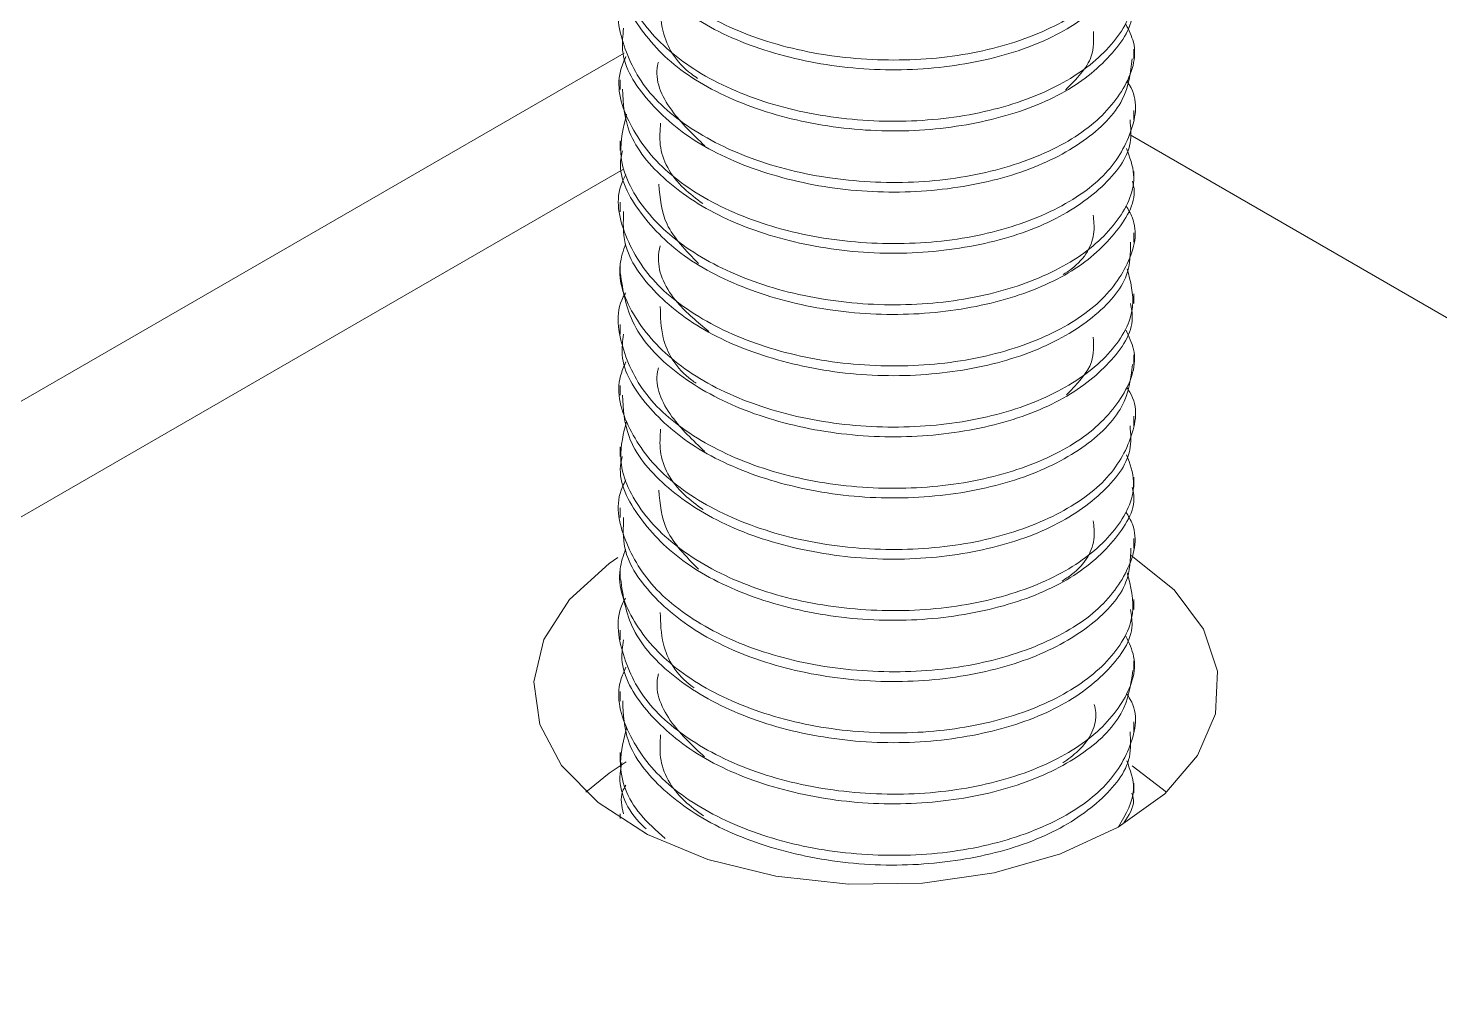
# Model space of a CAD drawing. Extents: x -976302 to -776254, y 5665 to 231437.
# Drawn here: x -787196.3 to -787030.3, y 82196.7 to 82309.3 of the extents above; entities that cross this region are included whole.
import ezdxf

# ---------------------------------------------------------------- set-up
doc = ezdxf.new("R2010")
doc.units = 0
doc.header["$LTSCALE"] = 1000
doc.header["$MEASUREMENT"] = 0

msp = doc.modelspace()

# ---------------------------------------------------------------- linework, layer by layer
at = {"linetype": 'Continuous', "lineweight": 15}
for p, q in [((-787126.25, 82306.42), (-787362.26, 82170.18)), ((-787126.25, 82306.42), (-787362.26, 82170.18)), ((-787066.33, 82305.73), (-787066.33, 82306.88)), ((-787066.33, 82305.73), (-787066.33, 82306.88)), ((-787126.72, 82303.28), (-787126.72, 82302.14)), ((-787126.72, 82303.28), (-787126.72, 82302.14)), ((-787066.33, 82298.55), (-787066.33, 82299.68)), ((-787066.33, 82298.55), (-787066.33, 82299.68)), ((-786957.83, 82233.92), (-787066.75, 82296.8)), ((-786957.83, 82233.92), (-787066.75, 82296.8)), ((-787126.72, 82296.09), (-787126.72, 82294.95)), ((-787126.72, 82296.09), (-787126.72, 82294.95)), ((-787126.3, 82292.78), (-787342.13, 82168.18)), ((-787126.3, 82292.78), (-787342.13, 82168.18)), ((-787066.33, 82291.35), (-787066.33, 82292.5)), ((-787066.33, 82291.35), (-787066.33, 82292.5)), ((-787126.72, 82288.9), (-787126.72, 82287.76)), ((-787126.72, 82288.9), (-787126.72, 82287.76)), ((-787066.33, 82284.17), (-787066.33, 82285.3)), ((-787066.33, 82284.17), (-787066.33, 82285.3)), ((-787126.72, 82281.71), (-787126.72, 82280.57)), ((-787126.72, 82281.71), (-787126.72, 82280.57)), ((-787066.33, 82276.98), (-787066.33, 82278.11)), ((-787066.33, 82276.98), (-787066.33, 82278.11)), ((-787126.72, 82274.52), (-787126.72, 82273.38)), ((-787126.72, 82274.52), (-787126.72, 82273.38)), ((-787066.33, 82269.78), (-787066.33, 82270.93)), ((-787066.33, 82269.78), (-787066.33, 82270.93)), ((-787126.72, 82267.33), (-787126.72, 82266.19)), ((-787126.72, 82267.33), (-787126.72, 82266.19)), ((-787066.33, 82262.6), (-787066.33, 82263.73)), ((-787066.33, 82262.6), (-787066.33, 82263.73)), ((-787126.72, 82260.14), (-787126.72, 82259)), ((-787126.72, 82260.14), (-787126.72, 82259)), ((-787066.33, 82255.4), (-787066.33, 82256.54)), ((-787066.33, 82255.4), (-787066.33, 82256.54)), ((-787126.72, 82252.94), (-787126.72, 82251.81)), ((-787126.72, 82252.94), (-787126.72, 82251.81)), ((-787066.33, 82248.21), (-787066.33, 82249.35)), ((-787066.33, 82248.21), (-787066.33, 82249.35)), ((-787126.72, 82245.76), (-787126.72, 82244.61)), ((-787126.72, 82245.76), (-787126.72, 82244.61)), ((-787066.33, 82241.02), (-787066.33, 82242.16)), ((-787066.33, 82241.02), (-787066.33, 82242.16)), ((-787126.72, 82238.56), (-787126.72, 82237.43)), ((-787126.72, 82238.56), (-787126.72, 82237.43)), ((-787066.33, 82233.83), (-787066.33, 82234.97)), ((-787066.33, 82233.83), (-787066.33, 82234.97)), ((-787126.72, 82231.37), (-787126.72, 82230.23)), ((-787126.72, 82231.37), (-787126.72, 82230.23)), ((-787066.33, 82226.64), (-787066.33, 82227.78)), ((-787066.33, 82226.64), (-787066.33, 82227.78)), ((-787126.72, 82224.18), (-787126.72, 82223.04)), ((-787126.72, 82224.18), (-787126.72, 82223.04)), ((-787062.48, 82219.54), (-787066.51, 82222.64)), ((-787062.48, 82219.54), (-787066.51, 82222.64)), ((-787066.33, 82219.45), (-787066.33, 82220.59)), ((-787066.33, 82219.45), (-787066.33, 82220.59)), ((-787126.72, 82216.99), (-787126.72, 82216.44)), ((-787126.72, 82216.99), (-787126.72, 82216.44))]:
    msp.add_line(p, q, dxfattribs=at)
at = {"linetype": 'Continuous', "lineweight": 15, "flags": 128}
for points in [[(-787068.14, 82215.43), (-787074.93, 82212.28), (-787082.72, 82210.05), (-787091.17, 82208.84), (-787099.87, 82208.7), (-787108.42, 82209.65), (-787116.42, 82211.63), (-787123.49, 82214.56), (-787129.3, 82218.31), (-787133.59, 82222.68), (-787136.14, 82227.48), (-787136.85, 82232.49), (-787135.68, 82237.47), (-787132.67, 82242.19), (-787127.99, 82246.42), (-787126.97, 82247.13)], [(-787068.14, 82215.43), (-787074.93, 82212.28), (-787082.72, 82210.05), (-787091.17, 82208.84), (-787099.87, 82208.7), (-787108.42, 82209.65), (-787116.42, 82211.63), (-787123.49, 82214.56), (-787129.3, 82218.31), (-787133.59, 82222.68), (-787136.14, 82227.48), (-787136.85, 82232.49), (-787135.68, 82237.47), (-787132.67, 82242.19), (-787127.99, 82246.42), (-787126.97, 82247.13)], [(-787066.61, 82247.37), (-787061.56, 82243.3), (-787058.12, 82238.69), (-787056.48, 82233.75), (-787056.72, 82228.73), (-787058.82, 82223.85), (-787062.69, 82219.35), (-787068.14, 82215.43)], [(-787066.61, 82247.37), (-787061.56, 82243.3), (-787058.12, 82238.69), (-787056.48, 82233.75), (-787056.72, 82228.73), (-787058.82, 82223.85), (-787062.69, 82219.35), (-787068.14, 82215.43)], [(-787126, 82223.09), (-787127.99, 82221.77), (-787130.74, 82219.54)], [(-787126, 82223.09), (-787127.99, 82221.77), (-787130.74, 82219.54)]]:
    msp.add_lwpolyline(points, dxfattribs=at)
at = {"linetype": 'Continuous', "lineweight": 15}
for points, knots in [([(-787126.03, 82328.01), (-787126.21, 82327.67), (-787127.4, 82325.34), (-787126.35, 82320.64), (-787122.65, 82314.78), (-787115.69, 82309.95), (-787106.65, 82306.64), (-787096.45, 82305.31), (-787086.25, 82305.9), (-787077.24, 82308.46), (-787070.33, 82312.53), (-787066.65, 82317.64), (-787065.67, 82321.9), (-787066.98, 82324.04), (-787067.23, 82324.45)], [0, 0, 0, 0, 0.016334, 0.112413, 0.208502, 0.304584, 0.40066, 0.496761, 0.592839, 0.688942, 0.785018, 0.881106, 0.977192, 1, 1, 1, 1]), ([(-787126.03, 82328.01), (-787126.21, 82327.67), (-787127.4, 82325.34), (-787126.35, 82320.64), (-787122.65, 82314.78), (-787115.69, 82309.95), (-787106.65, 82306.64), (-787096.45, 82305.31), (-787086.25, 82305.9), (-787077.24, 82308.46), (-787070.33, 82312.53), (-787066.65, 82317.64), (-787065.67, 82321.9), (-787066.98, 82324.04), (-787067.23, 82324.45)], [0, 0, 0, 0, 0.016334, 0.112413, 0.208502, 0.304584, 0.40066, 0.496761, 0.592839, 0.688942, 0.785018, 0.881106, 0.977192, 1, 1, 1, 1]), ([(-787066.7, 82320.13), (-787066.71, 82318.89), (-787066.72, 82315.81), (-787070.64, 82311.24), (-787077.48, 82307.18), (-787086.59, 82304.75), (-787096.8, 82304.14), (-787106.97, 82305.63), (-787116, 82308.92), (-787122.69, 82313.83), (-787126.42, 82319.01), (-787126.34, 82322.42), (-787126.31, 82323.73)], [0, 0, 0, 0, 0.072935, 0.18042, 0.287895, 0.395364, 0.502861, 0.610333, 0.717833, 0.825302, 0.932786, 1, 1, 1, 1]), ([(-787066.7, 82320.13), (-787066.71, 82318.89), (-787066.72, 82315.81), (-787070.64, 82311.24), (-787077.48, 82307.18), (-787086.59, 82304.75), (-787096.8, 82304.14), (-787106.97, 82305.63), (-787116, 82308.92), (-787122.69, 82313.83), (-787126.42, 82319.01), (-787126.34, 82322.42), (-787126.31, 82323.73)], [0, 0, 0, 0, 0.072935, 0.18042, 0.287895, 0.395364, 0.502861, 0.610333, 0.717833, 0.825302, 0.932786, 1, 1, 1, 1]), ([(-787126.06, 82319.98), (-787126.34, 82319.1), (-787127.28, 82316.17), (-787125.25, 82311.04), (-787120.22, 82305.53), (-787112.33, 82301.23), (-787102.7, 82298.69), (-787092.36, 82298.11), (-787082.5, 82299.49), (-787074.19, 82302.73), (-787068.52, 82307.25), (-787065.84, 82312.25), (-787066.71, 82315.42), (-787067.08, 82316.77)], [0, 0, 0, 0, 0.042151, 0.140396, 0.238667, 0.336909, 0.435167, 0.533418, 0.631666, 0.729926, 0.828167, 0.926441, 1, 1, 1, 1]), ([(-787126.06, 82319.98), (-787126.34, 82319.1), (-787127.28, 82316.17), (-787125.25, 82311.04), (-787120.22, 82305.53), (-787112.33, 82301.23), (-787102.7, 82298.69), (-787092.36, 82298.11), (-787082.5, 82299.49), (-787074.19, 82302.73), (-787068.52, 82307.25), (-787065.84, 82312.25), (-787066.71, 82315.42), (-787067.08, 82316.77)], [0, 0, 0, 0, 0.042151, 0.140396, 0.238667, 0.336909, 0.435167, 0.533418, 0.631666, 0.729926, 0.828167, 0.926441, 1, 1, 1, 1]), ([(-787066.68, 82312.91), (-787066.58, 82312.4), (-787066.12, 82310.06), (-787068.76, 82305.98), (-787074.41, 82301.41), (-787082.82, 82298.32), (-787092.7, 82296.95), (-787103.05, 82297.62), (-787112.62, 82300.23), (-787120.48, 82304.53), (-787125.24, 82310.14), (-787127.26, 82314.38), (-787126.7, 82316.48), (-787126.68, 82316.52)], [0, 0, 0, 0, 0.030346, 0.137845, 0.245367, 0.352863, 0.460389, 0.56789, 0.6754, 0.782904, 0.890399, 0.997925, 1, 1, 1, 1]), ([(-787066.68, 82312.91), (-787066.58, 82312.4), (-787066.12, 82310.06), (-787068.76, 82305.98), (-787074.41, 82301.41), (-787082.82, 82298.32), (-787092.7, 82296.95), (-787103.05, 82297.62), (-787112.62, 82300.23), (-787120.48, 82304.53), (-787125.24, 82310.14), (-787127.26, 82314.38), (-787126.7, 82316.48), (-787126.68, 82316.52)], [0, 0, 0, 0, 0.030346, 0.137845, 0.245367, 0.352863, 0.460389, 0.56789, 0.6754, 0.782904, 0.890399, 0.997925, 1, 1, 1, 1]), ([(-787126.06, 82314.13), (-787126.11, 82314.06), (-787127.35, 82312.03), (-787126.71, 82307.58), (-787123.75, 82301.56), (-787117.35, 82296.47), (-787108.69, 82292.8), (-787098.63, 82291.04), (-787088.34, 82291.23), (-787078.99, 82293.39), (-787071.56, 82297.19), (-787067.15, 82302.12), (-787065.67, 82306.64), (-787066.9, 82309.11), (-787067.25, 82309.82)], [0, 0, 0, 0, 0.003564, 0.099346, 0.195128, 0.290919, 0.386693, 0.4825, 0.578279, 0.674073, 0.769851, 0.865631, 0.961425, 1, 1, 1, 1]), ([(-787126.06, 82314.13), (-787126.11, 82314.06), (-787127.35, 82312.03), (-787126.71, 82307.58), (-787123.75, 82301.56), (-787117.35, 82296.47), (-787108.69, 82292.8), (-787098.63, 82291.04), (-787088.34, 82291.23), (-787078.99, 82293.39), (-787071.56, 82297.19), (-787067.15, 82302.12), (-787065.67, 82306.64), (-787066.9, 82309.11), (-787067.25, 82309.82)], [0, 0, 0, 0, 0.003564, 0.099346, 0.195128, 0.290919, 0.386693, 0.4825, 0.578279, 0.674073, 0.769851, 0.865631, 0.961425, 1, 1, 1, 1]), ([(-787121.99, 82312.56), (-787121.97, 82311.36), (-787121.92, 82308.37), (-787120.07, 82305.13), (-787117.85, 82303.61), (-787117.61, 82303.44)], [0, 0, 0, 0, 0.371911, 0.9298, 1, 1, 1, 1]), ([(-787121.99, 82312.56), (-787121.97, 82311.36), (-787121.92, 82308.37), (-787120.07, 82305.13), (-787117.85, 82303.61), (-787117.61, 82303.44)], [0, 0, 0, 0, 0.371911, 0.9298, 1, 1, 1, 1]), ([(-787066.5, 82305.75), (-787066.69, 82304.12), (-787067.11, 82300.66), (-787071.85, 82295.88), (-787079.25, 82292.15), (-787088.69, 82290.08), (-787098.99, 82289.91), (-787109, 82291.8), (-787117.66, 82295.45), (-787123.72, 82300.64), (-787126.75, 82305.51), (-787126.4, 82308.46), (-787126.3, 82309.33)], [0, 0, 0, 0, 0.0955735, 0.2030788, 0.31056, 0.418048, 0.5255442, 0.6330266, 0.7405343, 0.8480143, 0.9555219, 1, 1, 1, 1]), ([(-787066.5, 82305.75), (-787066.69, 82304.12), (-787067.11, 82300.66), (-787071.85, 82295.88), (-787079.25, 82292.15), (-787088.69, 82290.08), (-787098.99, 82289.91), (-787109, 82291.8), (-787117.66, 82295.45), (-787123.72, 82300.64), (-787126.75, 82305.51), (-787126.4, 82308.46), (-787126.3, 82309.33)], [0, 0, 0, 0, 0.0955735, 0.2030788, 0.31056, 0.418048, 0.5255442, 0.6330266, 0.7405343, 0.8480143, 0.9555219, 1, 1, 1, 1]), ([(-787074.34, 82302.07), (-787073.07, 82303.36), (-787070.94, 82305.52), (-787071.03, 82307.97), (-787071.07, 82308.96)], [0, 0, 0, 0, 0.595412, 1, 1, 1, 1]), ([(-787074.34, 82302.07), (-787073.07, 82303.36), (-787070.94, 82305.52), (-787071.03, 82307.97), (-787071.07, 82308.96)], [0, 0, 0, 0, 0.595412, 1, 1, 1, 1]), ([(-787126.04, 82306), (-787126.28, 82305.43), (-787127.38, 82302.83), (-787125.9, 82297.93), (-787121.57, 82292.22), (-787114.16, 82287.63), (-787104.83, 82284.67), (-787094.54, 82283.7), (-787084.47, 82284.65), (-787075.79, 82287.54), (-787069.36, 82291.83), (-787066.34, 82297.08), (-787065.72, 82301.09), (-787067.04, 82302.95), (-787067.15, 82303.1)], [0, 0, 0, 0, 0.027417, 0.123793, 0.220185, 0.316559, 0.412937, 0.509325, 0.605699, 0.702097, 0.79847, 0.894864, 0.991241, 1, 1, 1, 1]), ([(-787126.04, 82306), (-787126.28, 82305.43), (-787127.38, 82302.83), (-787125.9, 82297.93), (-787121.57, 82292.22), (-787114.16, 82287.63), (-787104.83, 82284.67), (-787094.54, 82283.7), (-787084.47, 82284.65), (-787075.79, 82287.54), (-787069.36, 82291.83), (-787066.34, 82297.08), (-787065.72, 82301.09), (-787067.04, 82302.95), (-787067.15, 82303.1)], [0, 0, 0, 0, 0.027417, 0.123793, 0.220185, 0.316559, 0.412937, 0.509325, 0.605699, 0.702097, 0.79847, 0.894864, 0.991241, 1, 1, 1, 1]), ([(-787122.22, 82305.35), (-787122.25, 82305.23), (-787122.73, 82303.34), (-787121.15, 82299.7), (-787118.16, 82296.85), (-787116.75, 82295.5)], [0, 0, 0, 0, 0.034554, 0.545166, 1, 1, 1, 1]), ([(-787122.22, 82305.35), (-787122.25, 82305.23), (-787122.73, 82303.34), (-787121.15, 82299.7), (-787118.16, 82296.85), (-787116.75, 82295.5)], [0, 0, 0, 0, 0.034554, 0.545166, 1, 1, 1, 1]), ([(-787066.76, 82298.55), (-787066.68, 82297.64), (-787066.42, 82294.9), (-787069.7, 82290.55), (-787076, 82286.24), (-787084.8, 82283.5), (-787094.89, 82282.53), (-787105.16, 82283.64), (-787114.48, 82286.61), (-787121.67, 82291.25), (-787126.09, 82296.68), (-787126.34, 82300.46), (-787126.45, 82302.16)], [0, 0, 0, 0, 0.05306, 0.160543, 0.268032, 0.375504, 0.483012, 0.59049, 0.697988, 0.805464, 0.912944, 1, 1, 1, 1]), ([(-787066.76, 82298.55), (-787066.68, 82297.64), (-787066.42, 82294.9), (-787069.7, 82290.55), (-787076, 82286.24), (-787084.8, 82283.5), (-787094.89, 82282.53), (-787105.16, 82283.64), (-787114.48, 82286.61), (-787121.67, 82291.25), (-787126.09, 82296.68), (-787126.34, 82300.46), (-787126.45, 82302.16)], [0, 0, 0, 0, 0.05306, 0.160543, 0.268032, 0.375504, 0.483012, 0.59049, 0.697988, 0.805464, 0.912944, 1, 1, 1, 1]), ([(-787125.95, 82299.22), (-787126.33, 82297.68), (-787127.22, 82294.08), (-787124.58, 82288.37), (-787118.94, 82283.07), (-787110.66, 82279.04), (-787100.81, 82276.87), (-787090.47, 82276.64), (-787080.82, 82278.39), (-787072.91, 82281.9), (-787067.82, 82286.62), (-787065.74, 82291.38), (-787066.8, 82294.18), (-787067.18, 82295.19)], [0, 0, 0, 0, 0.0720535, 0.1690586, 0.2660867, 0.3630897, 0.4601177, 0.557125, 0.6541387, 0.7511507, 0.8481522, 0.9451839, 1, 1, 1, 1]), ([(-787125.95, 82299.22), (-787126.33, 82297.68), (-787127.22, 82294.08), (-787124.58, 82288.37), (-787118.94, 82283.07), (-787110.66, 82279.04), (-787100.81, 82276.87), (-787090.47, 82276.64), (-787080.82, 82278.39), (-787072.91, 82281.9), (-787067.82, 82286.62), (-787065.74, 82291.38), (-787066.8, 82294.18), (-787067.18, 82295.19)], [0, 0, 0, 0, 0.0720535, 0.1690586, 0.2660867, 0.3630897, 0.4601177, 0.557125, 0.6541387, 0.7511507, 0.8481522, 0.9451839, 1, 1, 1, 1]), ([(-787121.95, 82298.16), (-787122.02, 82297.32), (-787122.24, 82294.68), (-787120.41, 82291.27), (-787117.77, 82289.3), (-787117, 82288.73)], [0, 0, 0, 0, 0.2499795, 0.7816388, 1, 1, 1, 1]), ([(-787121.95, 82298.16), (-787122.02, 82297.32), (-787122.24, 82294.68), (-787120.41, 82291.27), (-787117.77, 82289.3), (-787117, 82288.73)], [0, 0, 0, 0, 0.2499795, 0.7816388, 1, 1, 1, 1]), ([(-787066.48, 82291.34), (-787066.43, 82291.16), (-787065.88, 82289.18), (-787068.07, 82285.35), (-787073.1, 82280.59), (-787081.14, 82277.19), (-787090.81, 82275.49), (-787101.16, 82275.76), (-787110.96, 82278.05), (-787119.21, 82282.05), (-787124.6, 82287.48), (-787127.04, 82292.02), (-787126.53, 82294.51), (-787126.44, 82294.93)], [0, 0, 0, 0, 0.0105697, 0.1180742, 0.2256079, 0.3331107, 0.4406325, 0.5481426, 0.6556521, 0.7631717, 0.8706719, 0.9782094, 1, 1, 1, 1]), ([(-787066.48, 82291.34), (-787066.43, 82291.16), (-787065.88, 82289.18), (-787068.07, 82285.35), (-787073.1, 82280.59), (-787081.14, 82277.19), (-787090.81, 82275.49), (-787101.16, 82275.76), (-787110.96, 82278.05), (-787119.21, 82282.05), (-787124.6, 82287.48), (-787127.04, 82292.02), (-787126.53, 82294.51), (-787126.44, 82294.93)], [0, 0, 0, 0, 0.0105697, 0.1180742, 0.2256079, 0.3331107, 0.4406325, 0.5481426, 0.6556521, 0.7631717, 0.8706719, 0.9782094, 1, 1, 1, 1]), ([(-787126.03, 82292.12), (-787126.19, 82291.82), (-787127.4, 82289.52), (-787126.4, 82284.85), (-787122.79, 82278.97), (-787115.9, 82274.1), (-787106.91, 82270.75), (-787096.72, 82269.36), (-787086.51, 82269.9), (-787077.45, 82272.41), (-787070.48, 82276.45), (-787066.7, 82281.54), (-787065.67, 82285.84), (-787066.97, 82288.02), (-787067.24, 82288.47)], [0, 0, 0, 0, 0.014738, 0.110778, 0.206826, 0.302869, 0.398903, 0.494966, 0.591004, 0.687066, 0.783103, 0.87915, 0.975196, 1, 1, 1, 1]), ([(-787126.03, 82292.12), (-787126.19, 82291.82), (-787127.4, 82289.52), (-787126.4, 82284.85), (-787122.79, 82278.97), (-787115.9, 82274.1), (-787106.91, 82270.75), (-787096.72, 82269.36), (-787086.51, 82269.9), (-787077.45, 82272.41), (-787070.48, 82276.45), (-787066.7, 82281.54), (-787065.67, 82285.84), (-787066.97, 82288.02), (-787067.24, 82288.47)], [0, 0, 0, 0, 0.014738, 0.110778, 0.206826, 0.302869, 0.398903, 0.494966, 0.591004, 0.687066, 0.783103, 0.87915, 0.975196, 1, 1, 1, 1]), ([(-787122.15, 82290.99), (-787122.03, 82289.39), (-787121.77, 82286.06), (-787118.97, 82283.18), (-787117.51, 82281.68)], [0, 0, 0, 0, 0.4781832, 1, 1, 1, 1]), ([(-787122.15, 82290.99), (-787122.03, 82289.39), (-787121.77, 82286.06), (-787118.97, 82283.18), (-787117.51, 82281.68)], [0, 0, 0, 0, 0.4781832, 1, 1, 1, 1]), ([(-787066.69, 82284.18), (-787066.71, 82282.89), (-787066.77, 82279.76), (-787070.79, 82275.16), (-787077.7, 82271.14), (-787086.85, 82268.75), (-787097.07, 82268.2), (-787107.23, 82269.74), (-787116.22, 82273.08), (-787122.83, 82278.02), (-787126.46, 82283.17), (-787126.35, 82286.52), (-787126.3, 82287.77)], [0, 0, 0, 0, 0.0757812, 0.1832676, 0.2907424, 0.3982128, 0.5057086, 0.6131804, 0.720681, 0.8281509, 0.935637, 1, 1, 1, 1]), ([(-787066.69, 82284.18), (-787066.71, 82282.89), (-787066.77, 82279.76), (-787070.79, 82275.16), (-787077.7, 82271.14), (-787086.85, 82268.75), (-787097.07, 82268.2), (-787107.23, 82269.74), (-787116.22, 82273.08), (-787122.83, 82278.02), (-787126.46, 82283.17), (-787126.35, 82286.52), (-787126.3, 82287.77)], [0, 0, 0, 0, 0.0757812, 0.1832676, 0.2907424, 0.3982128, 0.5057086, 0.6131804, 0.720681, 0.8281509, 0.935637, 1, 1, 1, 1]), ([(-787074.62, 82280.38), (-787074.29, 82280.59), (-787072.17, 82281.98), (-787070.77, 82284.54), (-787071.02, 82286.72), (-787071.09, 82287.37)], [0, 0, 0, 0, 0.1121061, 0.7347791, 1, 1, 1, 1]), ([(-787074.62, 82280.38), (-787074.29, 82280.59), (-787072.17, 82281.98), (-787070.77, 82284.54), (-787071.02, 82286.72), (-787071.09, 82287.37)], [0, 0, 0, 0, 0.1121061, 0.7347791, 1, 1, 1, 1]), ([(-787126.07, 82283.99), (-787126.34, 82283.18), (-787127.3, 82280.32), (-787125.33, 82275.24), (-787120.4, 82269.71), (-787112.56, 82265.37), (-787102.97, 82262.78), (-787092.63, 82262.15), (-787082.74, 82263.48), (-787074.38, 82266.67), (-787068.63, 82271.16), (-787065.84, 82276.27), (-787066.7, 82279.57), (-787067.09, 82281.05)], [0, 0, 0, 0, 0.038886, 0.136779, 0.234697, 0.332588, 0.430493, 0.528393, 0.626288, 0.724198, 0.822087, 0.920009, 1, 1, 1, 1]), ([(-787126.07, 82283.99), (-787126.34, 82283.18), (-787127.3, 82280.32), (-787125.33, 82275.24), (-787120.4, 82269.71), (-787112.56, 82265.37), (-787102.97, 82262.78), (-787092.63, 82262.15), (-787082.74, 82263.48), (-787074.38, 82266.67), (-787068.63, 82271.16), (-787065.84, 82276.27), (-787066.7, 82279.57), (-787067.09, 82281.05)], [0, 0, 0, 0, 0.038886, 0.136779, 0.234697, 0.332588, 0.430493, 0.528393, 0.626288, 0.724198, 0.822087, 0.920009, 1, 1, 1, 1]), ([(-787122.02, 82283.77), (-787122.11, 82283.28), (-787122.5, 82281.01), (-787120.67, 82277.31), (-787117.59, 82274.77), (-787116.27, 82273.68)], [0, 0, 0, 0, 0.13508, 0.628381, 1, 1, 1, 1]), ([(-787122.02, 82283.77), (-787122.11, 82283.28), (-787122.5, 82281.01), (-787120.67, 82277.31), (-787117.59, 82274.77), (-787116.27, 82273.68)], [0, 0, 0, 0, 0.13508, 0.628381, 1, 1, 1, 1]), ([(-787066.7, 82276.96), (-787066.59, 82276.4), (-787066.15, 82274.01), (-787068.87, 82269.9), (-787074.61, 82265.35), (-787083.06, 82262.3), (-787092.98, 82260.98), (-787103.31, 82261.71), (-787112.88, 82264.37), (-787120.54, 82268.71), (-787125.73, 82274.34), (-787126.38, 82278.5), (-787126.71, 82280.57)], [0, 0, 0, 0, 0.03319, 0.140686, 0.248204, 0.355696, 0.46322, 0.570717, 0.678225, 0.785724, 0.893217, 1, 1, 1, 1]), ([(-787066.7, 82276.96), (-787066.59, 82276.4), (-787066.15, 82274.01), (-787068.87, 82269.9), (-787074.61, 82265.35), (-787083.06, 82262.3), (-787092.98, 82260.98), (-787103.31, 82261.71), (-787112.88, 82264.37), (-787120.54, 82268.71), (-787125.73, 82274.34), (-787126.38, 82278.5), (-787126.71, 82280.57)], [0, 0, 0, 0, 0.03319, 0.140686, 0.248204, 0.355696, 0.46322, 0.570717, 0.678225, 0.785724, 0.893217, 1, 1, 1, 1]), ([(-787126.07, 82278.24), (-787126.09, 82278.2), (-787127.33, 82276.21), (-787126.74, 82271.79), (-787123.88, 82265.76), (-787117.55, 82260.64), (-787108.95, 82256.92), (-787098.91, 82255.11), (-787088.61, 82255.24), (-787079.21, 82257.35), (-787071.72, 82261.12), (-787067.23, 82266.02), (-787065.68, 82270.58), (-787066.89, 82273.09), (-787067.25, 82273.84)], [0, 0, 0, 0, 0.001955, 0.097704, 0.193451, 0.289208, 0.384948, 0.48072, 0.576464, 0.672223, 0.767968, 0.863712, 0.959473, 1, 1, 1, 1]), ([(-787126.07, 82278.24), (-787126.09, 82278.2), (-787127.33, 82276.21), (-787126.74, 82271.79), (-787123.88, 82265.76), (-787117.55, 82260.64), (-787108.95, 82256.92), (-787098.91, 82255.11), (-787088.61, 82255.24), (-787079.21, 82257.35), (-787071.72, 82261.12), (-787067.23, 82266.02), (-787065.68, 82270.58), (-787066.89, 82273.09), (-787067.25, 82273.84)], [0, 0, 0, 0, 0.001955, 0.097704, 0.193451, 0.289208, 0.384948, 0.48072, 0.576464, 0.672223, 0.767968, 0.863712, 0.959473, 1, 1, 1, 1]), ([(-787121.99, 82276.61), (-787121.97, 82275.39), (-787121.9, 82272.38), (-787120.09, 82269.19), (-787117.95, 82267.72), (-787117.78, 82267.6)], [0, 0, 0, 0, 0.3841561, 0.9511338, 1, 1, 1, 1]), ([(-787121.99, 82276.61), (-787121.97, 82275.39), (-787121.9, 82272.38), (-787120.09, 82269.19), (-787117.95, 82267.72), (-787117.78, 82267.6)], [0, 0, 0, 0, 0.3841561, 0.9511338, 1, 1, 1, 1]), ([(-787066.46, 82269.79), (-787066.69, 82268.12), (-787067.16, 82264.61), (-787072.01, 82259.81), (-787079.48, 82256.12), (-787088.95, 82254.09), (-787099.26, 82253.98), (-787109.25, 82255.92), (-787117.86, 82259.61), (-787123.84, 82264.84), (-787126.79, 82269.67), (-787126.41, 82272.56), (-787126.31, 82273.37)], [0, 0, 0, 0, 0.098401, 0.20591, 0.313393, 0.420885, 0.528383, 0.635868, 0.743377, 0.85086, 0.958372, 1, 1, 1, 1]), ([(-787066.46, 82269.79), (-787066.69, 82268.12), (-787067.16, 82264.61), (-787072.01, 82259.81), (-787079.48, 82256.12), (-787088.95, 82254.09), (-787099.26, 82253.98), (-787109.25, 82255.92), (-787117.86, 82259.61), (-787123.84, 82264.84), (-787126.79, 82269.67), (-787126.41, 82272.56), (-787126.31, 82273.37)], [0, 0, 0, 0, 0.098401, 0.20591, 0.313393, 0.420885, 0.528383, 0.635868, 0.743377, 0.85086, 0.958372, 1, 1, 1, 1]), ([(-787074.24, 82266.22), (-787073, 82267.49), (-787070.92, 82269.63), (-787071.03, 82272.03), (-787071.08, 82273.01)], [0, 0, 0, 0, 0.5956061, 1, 1, 1, 1]), ([(-787074.24, 82266.22), (-787073, 82267.49), (-787070.92, 82269.63), (-787071.03, 82272.03), (-787071.08, 82273.01)], [0, 0, 0, 0, 0.5956061, 1, 1, 1, 1]), ([(-787126.04, 82270.11), (-787126.27, 82269.57), (-787127.39, 82267.01), (-787125.97, 82262.14), (-787121.73, 82256.41), (-787114.38, 82251.78), (-787105.09, 82248.77), (-787094.81, 82247.74), (-787084.72, 82248.65), (-787075.99, 82251.49), (-787069.49, 82255.75), (-787066.37, 82260.98), (-787065.71, 82265.03), (-787067.03, 82266.92), (-787067.17, 82267.11)], [0, 0, 0, 0, 0.025834, 0.122165, 0.218512, 0.314842, 0.411174, 0.507519, 0.603849, 0.700203, 0.796531, 0.89288, 0.989213, 1, 1, 1, 1]), ([(-787126.04, 82270.11), (-787126.27, 82269.57), (-787127.39, 82267.01), (-787125.97, 82262.14), (-787121.73, 82256.41), (-787114.38, 82251.78), (-787105.09, 82248.77), (-787094.81, 82247.74), (-787084.72, 82248.65), (-787075.99, 82251.49), (-787069.49, 82255.75), (-787066.37, 82260.98), (-787065.71, 82265.03), (-787067.03, 82266.92), (-787067.17, 82267.11)], [0, 0, 0, 0, 0.025834, 0.122165, 0.218512, 0.314842, 0.411174, 0.507519, 0.603849, 0.700203, 0.796531, 0.89288, 0.989213, 1, 1, 1, 1]), ([(-787122.21, 82269.4), (-787122.24, 82269.26), (-787122.72, 82267.34), (-787121.14, 82263.72), (-787118.16, 82260.9), (-787116.77, 82259.58)], [0, 0, 0, 0, 0.040228, 0.552757, 1, 1, 1, 1]), ([(-787122.21, 82269.4), (-787122.24, 82269.26), (-787122.72, 82267.34), (-787121.14, 82263.72), (-787118.16, 82260.9), (-787116.77, 82259.58)], [0, 0, 0, 0, 0.040228, 0.552757, 1, 1, 1, 1]), ([(-787066.76, 82262.6), (-787066.68, 82261.64), (-787066.46, 82258.85), (-787069.83, 82254.47), (-787076.21, 82250.19), (-787085.06, 82247.49), (-787095.16, 82246.58), (-787105.42, 82247.74), (-787114.7, 82250.76), (-787121.82, 82255.44), (-787126.14, 82260.83), (-787126.34, 82264.56), (-787126.43, 82266.2)], [0, 0, 0, 0, 0.0559111, 0.1633932, 0.2708791, 0.3783494, 0.4858561, 0.5933323, 0.7008294, 0.8083036, 0.9157834, 1, 1, 1, 1]), ([(-787066.76, 82262.6), (-787066.68, 82261.64), (-787066.46, 82258.85), (-787069.83, 82254.47), (-787076.21, 82250.19), (-787085.06, 82247.49), (-787095.16, 82246.58), (-787105.42, 82247.74), (-787114.7, 82250.76), (-787121.82, 82255.44), (-787126.14, 82260.83), (-787126.34, 82264.56), (-787126.43, 82266.2)], [0, 0, 0, 0, 0.0559111, 0.1633932, 0.2708791, 0.3783494, 0.4858561, 0.5933323, 0.7008294, 0.8083036, 0.9157834, 1, 1, 1, 1]), ([(-787125.95, 82263.15), (-787126.32, 82261.71), (-787127.22, 82258.2), (-787124.68, 82252.58), (-787119.13, 82247.24), (-787110.9, 82243.17), (-787101.08, 82240.94), (-787090.74, 82240.67), (-787081.06, 82242.37), (-787073.09, 82245.84), (-787067.91, 82250.53), (-787065.76, 82255.31), (-787066.78, 82258.15), (-787067.16, 82259.2)], [0, 0, 0, 0, 0.067864, 0.165102, 0.262365, 0.359602, 0.456862, 0.554103, 0.65135, 0.748597, 0.845831, 0.943098, 1, 1, 1, 1]), ([(-787125.95, 82263.15), (-787126.32, 82261.71), (-787127.22, 82258.2), (-787124.68, 82252.58), (-787119.13, 82247.24), (-787110.9, 82243.17), (-787101.08, 82240.94), (-787090.74, 82240.67), (-787081.06, 82242.37), (-787073.09, 82245.84), (-787067.91, 82250.53), (-787065.76, 82255.31), (-787066.78, 82258.15), (-787067.16, 82259.2)], [0, 0, 0, 0, 0.067864, 0.165102, 0.262365, 0.359602, 0.456862, 0.554103, 0.65135, 0.748597, 0.845831, 0.943098, 1, 1, 1, 1]), ([(-787121.95, 82262.21), (-787122.01, 82261.35), (-787122.22, 82258.69), (-787120.37, 82255.27), (-787117.73, 82253.31), (-787116.96, 82252.74)], [0, 0, 0, 0, 0.254766, 0.784297, 1, 1, 1, 1]), ([(-787121.95, 82262.21), (-787122.01, 82261.35), (-787122.22, 82258.69), (-787120.37, 82255.27), (-787117.73, 82253.31), (-787116.96, 82252.74)], [0, 0, 0, 0, 0.254766, 0.784297, 1, 1, 1, 1]), ([(-787066.52, 82255.39), (-787066.46, 82255.16), (-787065.91, 82253.12), (-787068.16, 82249.26), (-787073.29, 82244.52), (-787081.37, 82241.17), (-787091.08, 82239.51), (-787101.43, 82239.84), (-787111.2, 82242.18), (-787119.4, 82246.22), (-787124.7, 82251.68), (-787127.07, 82256.17), (-787126.55, 82258.61), (-787126.47, 82258.98)], [0, 0, 0, 0, 0.013397, 0.120903, 0.228437, 0.335941, 0.443465, 0.550976, 0.658487, 0.766006, 0.873507, 0.981046, 1, 1, 1, 1]), ([(-787066.52, 82255.39), (-787066.46, 82255.16), (-787065.91, 82253.12), (-787068.16, 82249.26), (-787073.29, 82244.52), (-787081.37, 82241.17), (-787091.08, 82239.51), (-787101.43, 82239.84), (-787111.2, 82242.18), (-787119.4, 82246.22), (-787124.7, 82251.68), (-787127.07, 82256.17), (-787126.55, 82258.61), (-787126.47, 82258.98)], [0, 0, 0, 0, 0.013397, 0.120903, 0.228437, 0.335941, 0.443465, 0.550976, 0.658487, 0.766006, 0.873507, 0.981046, 1, 1, 1, 1]), ([(-787126.04, 82256.23), (-787126.18, 82255.96), (-787127.4, 82253.7), (-787126.45, 82249.07), (-787122.94, 82243.16), (-787116.12, 82238.26), (-787107.17, 82234.86), (-787097, 82233.42), (-787086.77, 82233.91), (-787077.67, 82236.37), (-787070.62, 82240.38), (-787066.76, 82245.44), (-787065.67, 82249.77), (-787066.96, 82252), (-787067.25, 82252.48)], [0, 0, 0, 0, 0.01314, 0.109141, 0.205149, 0.301153, 0.397149, 0.493173, 0.589172, 0.685194, 0.781191, 0.877197, 0.973206, 1, 1, 1, 1]), ([(-787126.04, 82256.23), (-787126.18, 82255.96), (-787127.4, 82253.7), (-787126.45, 82249.07), (-787122.94, 82243.16), (-787116.12, 82238.26), (-787107.17, 82234.86), (-787097, 82233.42), (-787086.77, 82233.91), (-787077.67, 82236.37), (-787070.62, 82240.38), (-787066.76, 82245.44), (-787065.67, 82249.77), (-787066.96, 82252), (-787067.25, 82252.48)], [0, 0, 0, 0, 0.01314, 0.109141, 0.205149, 0.301153, 0.397149, 0.493173, 0.589172, 0.685194, 0.781191, 0.877197, 0.973206, 1, 1, 1, 1]), ([(-787122.16, 82255.04), (-787122.03, 82253.42), (-787121.76, 82250.09), (-787118.96, 82247.23), (-787117.51, 82245.75)], [0, 0, 0, 0, 0.48535, 1, 1, 1, 1]), ([(-787122.16, 82255.04), (-787122.03, 82253.42), (-787121.76, 82250.09), (-787118.96, 82247.23), (-787117.51, 82245.75)], [0, 0, 0, 0, 0.48535, 1, 1, 1, 1]), ([(-787066.67, 82248.23), (-787066.71, 82246.88), (-787066.81, 82243.71), (-787070.93, 82239.08), (-787077.92, 82235.1), (-787087.11, 82232.76), (-787097.35, 82232.26), (-787107.49, 82233.85), (-787116.43, 82237.23), (-787122.96, 82242.22), (-787126.5, 82247.33), (-787126.35, 82250.62), (-787126.3, 82251.81)], [0, 0, 0, 0, 0.078626, 0.186114, 0.293589, 0.401061, 0.508556, 0.616028, 0.723529, 0.831, 0.938488, 1, 1, 1, 1]), ([(-787066.67, 82248.23), (-787066.71, 82246.88), (-787066.81, 82243.71), (-787070.93, 82239.08), (-787077.92, 82235.1), (-787087.11, 82232.76), (-787097.35, 82232.26), (-787107.49, 82233.85), (-787116.43, 82237.23), (-787122.96, 82242.22), (-787126.5, 82247.33), (-787126.35, 82250.62), (-787126.3, 82251.81)], [0, 0, 0, 0, 0.078626, 0.186114, 0.293589, 0.401061, 0.508556, 0.616028, 0.723529, 0.831, 0.938488, 1, 1, 1, 1]), ([(-787074.75, 82244.35), (-787074.36, 82244.6), (-787072.18, 82246.02), (-787070.75, 82248.62), (-787071.01, 82250.78), (-787071.09, 82251.42)], [0, 0, 0, 0, 0.1312503, 0.7452041, 1, 1, 1, 1]), ([(-787074.75, 82244.35), (-787074.36, 82244.6), (-787072.18, 82246.02), (-787070.75, 82248.62), (-787071.01, 82250.78), (-787071.09, 82251.42)], [0, 0, 0, 0, 0.1312503, 0.7452041, 1, 1, 1, 1]), ([(-787126.07, 82248.1), (-787126.34, 82247.32), (-787127.31, 82244.5), (-787125.42, 82239.45), (-787120.57, 82233.89), (-787112.79, 82229.51), (-787103.24, 82226.86), (-787092.9, 82226.19), (-787082.99, 82227.46), (-787074.58, 82230.61), (-787068.73, 82235.07), (-787065.83, 82240.29), (-787066.68, 82243.72), (-787067.09, 82245.33)], [0, 0, 0, 0, 0.037124, 0.134519, 0.231939, 0.329331, 0.426736, 0.524138, 0.621534, 0.718947, 0.816338, 0.913761, 1, 1, 1, 1]), ([(-787126.07, 82248.1), (-787126.34, 82247.32), (-787127.31, 82244.5), (-787125.42, 82239.45), (-787120.57, 82233.89), (-787112.79, 82229.51), (-787103.24, 82226.86), (-787092.9, 82226.19), (-787082.99, 82227.46), (-787074.58, 82230.61), (-787068.73, 82235.07), (-787065.83, 82240.29), (-787066.68, 82243.72), (-787067.09, 82245.33)], [0, 0, 0, 0, 0.037124, 0.134519, 0.231939, 0.329331, 0.426736, 0.524138, 0.621534, 0.718947, 0.816338, 0.913761, 1, 1, 1, 1]), ([(-787066.71, 82241.01), (-787066.61, 82240.4), (-787066.19, 82237.96), (-787068.98, 82233.81), (-787074.8, 82229.3), (-787083.31, 82226.29), (-787093.25, 82225.02), (-787103.57, 82225.8), (-787113.11, 82228.51), (-787120.71, 82232.9), (-787125.78, 82238.5), (-787126.37, 82242.6), (-787126.66, 82244.62)], [0, 0, 0, 0, 0.0360362, 0.1435295, 0.2510419, 0.3585301, 0.4660524, 0.5735456, 0.6810508, 0.7885461, 0.8960357, 1, 1, 1, 1]), ([(-787066.71, 82241.01), (-787066.61, 82240.4), (-787066.19, 82237.96), (-787068.98, 82233.81), (-787074.8, 82229.3), (-787083.31, 82226.29), (-787093.25, 82225.02), (-787103.57, 82225.8), (-787113.11, 82228.51), (-787120.71, 82232.9), (-787125.78, 82238.5), (-787126.37, 82242.6), (-787126.66, 82244.62)], [0, 0, 0, 0, 0.0360362, 0.1435295, 0.2510419, 0.3585301, 0.4660524, 0.5735456, 0.6810508, 0.7885461, 0.8960357, 1, 1, 1, 1]), ([(-787126.08, 82242.35), (-787126.08, 82242.34), (-787127.32, 82240.39), (-787126.77, 82236.01), (-787124.01, 82229.96), (-787117.75, 82224.8), (-787109.2, 82221.04), (-787099.18, 82219.18), (-787088.87, 82219.26), (-787079.44, 82221.32), (-787071.89, 82225.05), (-787067.31, 82229.93), (-787065.68, 82234.51), (-787066.87, 82237.07), (-787067.24, 82237.85)], [0, 0, 0, 0, 0.000345, 0.096061, 0.191773, 0.287498, 0.383204, 0.478942, 0.574653, 0.670377, 0.766088, 0.861797, 0.957526, 1, 1, 1, 1]), ([(-787126.08, 82242.35), (-787126.08, 82242.34), (-787127.32, 82240.39), (-787126.77, 82236.01), (-787124.01, 82229.96), (-787117.75, 82224.8), (-787109.2, 82221.04), (-787099.18, 82219.18), (-787088.87, 82219.26), (-787079.44, 82221.32), (-787071.89, 82225.05), (-787067.31, 82229.93), (-787065.68, 82234.51), (-787066.87, 82237.07), (-787067.24, 82237.85)], [0, 0, 0, 0, 0.000345, 0.096061, 0.191773, 0.287498, 0.383204, 0.478942, 0.574653, 0.670377, 0.766088, 0.861797, 0.957526, 1, 1, 1, 1]), ([(-787122, 82240.65), (-787121.96, 82239.42), (-787121.88, 82236.39), (-787120.11, 82233.25), (-787118.07, 82231.84), (-787117.99, 82231.78)], [0, 0, 0, 0, 0.397916, 0.975895, 1, 1, 1, 1]), ([(-787122, 82240.65), (-787121.96, 82239.42), (-787121.88, 82236.39), (-787120.11, 82233.25), (-787118.07, 82231.84), (-787117.99, 82231.78)], [0, 0, 0, 0, 0.397916, 0.975895, 1, 1, 1, 1]), ([(-787066.42, 82233.83), (-787066.68, 82232.11), (-787067.21, 82228.56), (-787072.18, 82223.74), (-787079.71, 82220.09), (-787089.22, 82218.11), (-787099.53, 82218.05), (-787109.5, 82220.04), (-787118.06, 82223.78), (-787123.96, 82229.04), (-787126.82, 82233.82), (-787126.43, 82236.66), (-787126.32, 82237.42)], [0, 0, 0, 0, 0.101225, 0.2087381, 0.3162244, 0.4237205, 0.5312196, 0.6387083, 0.7462192, 0.8537043, 0.9612205, 1, 1, 1, 1]), ([(-787066.42, 82233.83), (-787066.68, 82232.11), (-787067.21, 82228.56), (-787072.18, 82223.74), (-787079.71, 82220.09), (-787089.22, 82218.11), (-787099.53, 82218.05), (-787109.5, 82220.04), (-787118.06, 82223.78), (-787123.96, 82229.04), (-787126.82, 82233.82), (-787126.43, 82236.66), (-787126.32, 82237.42)], [0, 0, 0, 0, 0.101225, 0.2087381, 0.3162244, 0.4237205, 0.5312196, 0.6387083, 0.7462192, 0.8537043, 0.9612205, 1, 1, 1, 1]), ([(-787126.03, 82234.22), (-787126.26, 82233.71), (-787127.39, 82231.19), (-787126.04, 82226.35), (-787121.89, 82220.59), (-787114.61, 82215.93), (-787105.35, 82212.87), (-787095.08, 82211.79), (-787084.98, 82212.64), (-787076.19, 82215.44), (-787069.63, 82219.67), (-787066.41, 82224.88), (-787065.7, 82228.97), (-787067.03, 82230.9), (-787067.18, 82231.13)], [0, 0, 0, 0, 0.024248, 0.120535, 0.216838, 0.313124, 0.409412, 0.505715, 0.602001, 0.698312, 0.794596, 0.8909, 0.987189, 1, 1, 1, 1]), ([(-787126.03, 82234.22), (-787126.26, 82233.71), (-787127.39, 82231.19), (-787126.04, 82226.35), (-787121.89, 82220.59), (-787114.61, 82215.93), (-787105.35, 82212.87), (-787095.08, 82211.79), (-787084.98, 82212.64), (-787076.19, 82215.44), (-787069.63, 82219.67), (-787066.41, 82224.88), (-787065.7, 82228.97), (-787067.03, 82230.9), (-787067.18, 82231.13)], [0, 0, 0, 0, 0.024248, 0.120535, 0.216838, 0.313124, 0.409412, 0.505715, 0.602001, 0.698312, 0.794596, 0.8909, 0.987189, 1, 1, 1, 1]), ([(-787122.2, 82233.44), (-787122.23, 82233.28), (-787122.71, 82231.35), (-787121.13, 82227.74), (-787118.16, 82224.95), (-787116.79, 82223.67)], [0, 0, 0, 0, 0.045944, 0.560362, 1, 1, 1, 1]), ([(-787122.2, 82233.44), (-787122.23, 82233.28), (-787122.71, 82231.35), (-787121.13, 82227.74), (-787118.16, 82224.95), (-787116.79, 82223.67)], [0, 0, 0, 0, 0.045944, 0.560362, 1, 1, 1, 1]), ([(-787066.76, 82226.64), (-787066.69, 82225.64), (-787066.5, 82222.8), (-787069.96, 82218.39), (-787076.42, 82214.14), (-787085.31, 82211.49), (-787095.43, 82210.62), (-787105.68, 82211.84), (-787114.92, 82214.91), (-787121.97, 82219.63), (-787126.19, 82224.99), (-787126.34, 82228.67), (-787126.4, 82230.25)], [0, 0, 0, 0, 0.058762, 0.166244, 0.273727, 0.381196, 0.488701, 0.596176, 0.703673, 0.811145, 0.918625, 1, 1, 1, 1]), ([(-787066.76, 82226.64), (-787066.69, 82225.64), (-787066.5, 82222.8), (-787069.96, 82218.39), (-787076.42, 82214.14), (-787085.31, 82211.49), (-787095.43, 82210.62), (-787105.68, 82211.84), (-787114.92, 82214.91), (-787121.97, 82219.63), (-787126.19, 82224.99), (-787126.34, 82228.67), (-787126.4, 82230.25)], [0, 0, 0, 0, 0.058762, 0.166244, 0.273727, 0.381196, 0.488701, 0.596176, 0.703673, 0.811145, 0.918625, 1, 1, 1, 1]), ([(-787074.66, 82222.96), (-787074.03, 82223.42), (-787071.74, 82225.12), (-787070.48, 82227.69), (-787070.9, 82229.53), (-787070.97, 82229.84)], [0, 0, 0, 0, 0.23967, 0.869112, 1, 1, 1, 1]), ([(-787074.66, 82222.96), (-787074.03, 82223.42), (-787071.74, 82225.12), (-787070.48, 82227.69), (-787070.9, 82229.53), (-787070.97, 82229.84)], [0, 0, 0, 0, 0.23967, 0.869112, 1, 1, 1, 1]), ([(-787125.95, 82227.08), (-787126.3, 82225.74), (-787127.18, 82222.34), (-787125.47, 82217.65), (-787122.46, 82215.02), (-787121.42, 82214.1)], [0, 0, 0, 0, 0.298745, 0.756247, 1, 1, 1, 1]), ([(-787125.95, 82227.08), (-787126.3, 82225.74), (-787127.18, 82222.34), (-787125.47, 82217.65), (-787122.46, 82215.02), (-787121.42, 82214.1)], [0, 0, 0, 0, 0.298745, 0.756247, 1, 1, 1, 1]), ([(-787121.95, 82226.26), (-787122.01, 82225.37), (-787122.21, 82222.69), (-787120.33, 82219.26), (-787117.67, 82217.3), (-787116.9, 82216.73)], [0, 0, 0, 0, 0.258894, 0.78505, 1, 1, 1, 1]), ([(-787121.95, 82226.26), (-787122.01, 82225.37), (-787122.21, 82222.69), (-787120.33, 82219.26), (-787117.67, 82217.3), (-787116.9, 82216.73)], [0, 0, 0, 0, 0.258894, 0.78505, 1, 1, 1, 1]), ([(-787068.12, 82215.45), (-787067.25, 82216.94), (-787065.76, 82219.51), (-787066.74, 82222.12), (-787067.14, 82223.22)], [0, 0, 0, 0, 0.580923, 1, 1, 1, 1]), ([(-787068.12, 82215.45), (-787067.25, 82216.94), (-787065.76, 82219.51), (-787066.74, 82222.12), (-787067.14, 82223.22)], [0, 0, 0, 0, 0.580923, 1, 1, 1, 1]), ([(-787123.67, 82215.21), (-787123.94, 82215.47), (-787126.05, 82217.51), (-787127.09, 82220.34), (-787126.57, 82222.72), (-787126.5, 82223.03)], [0, 0, 0, 0, 0.1142036, 0.8845229, 1, 1, 1, 1]), ([(-787123.67, 82215.21), (-787123.94, 82215.47), (-787126.05, 82217.51), (-787127.09, 82220.34), (-787126.57, 82222.72), (-787126.5, 82223.03)], [0, 0, 0, 0, 0.1142036, 0.8845229, 1, 1, 1, 1]), ([(-787126.04, 82220.34), (-787126.18, 82220.1), (-787126.81, 82219.03), (-787126.52, 82217.89), (-787126.3, 82217)], [0, 0, 0, 0, 0.222511, 1, 1, 1, 1]), ([(-787126.04, 82220.34), (-787126.18, 82220.1), (-787126.81, 82219.03), (-787126.52, 82217.89), (-787126.3, 82217)], [0, 0, 0, 0, 0.222511, 1, 1, 1, 1]), ([(-787066.55, 82219.43), (-787066.47, 82219.16), (-787066.12, 82217.96), (-787066.89, 82216.81), (-787067.49, 82215.93)], [0, 0, 0, 0, 0.230249, 1, 1, 1, 1]), ([(-787066.55, 82219.43), (-787066.47, 82219.16), (-787066.12, 82217.96), (-787066.89, 82216.81), (-787067.49, 82215.93)], [0, 0, 0, 0, 0.230249, 1, 1, 1, 1])]:
    msp.add_open_spline(points, degree=3, knots=knots, dxfattribs=at)

doc.saveas('drawing.dxf')
